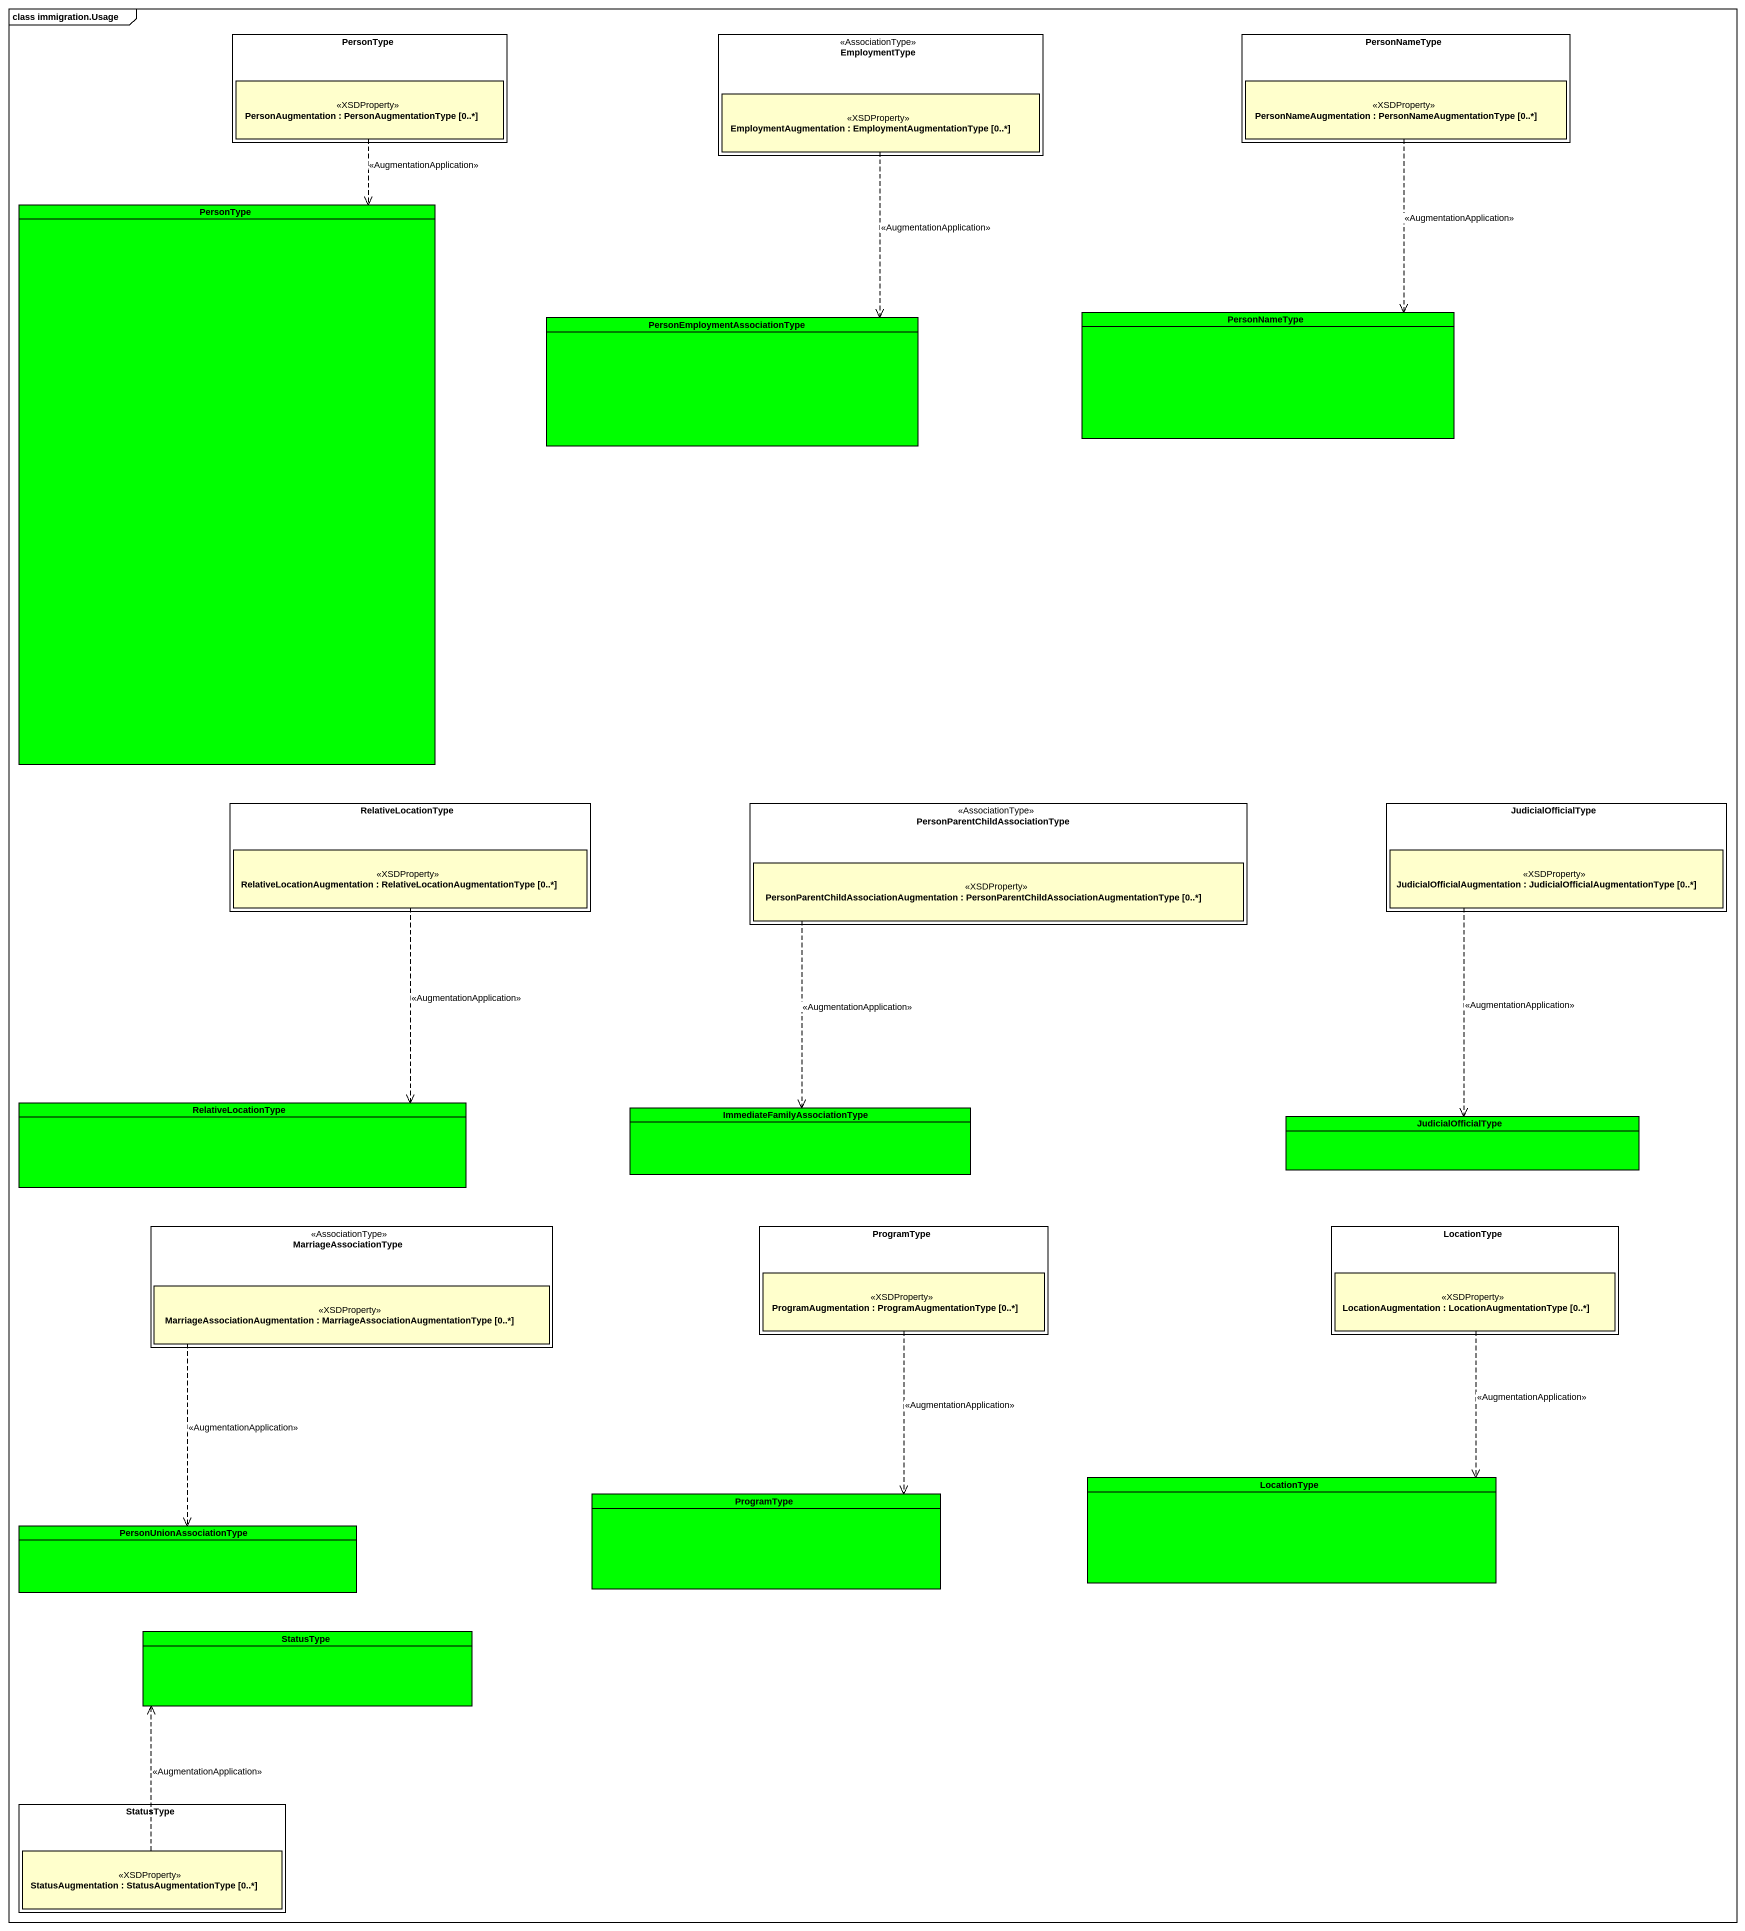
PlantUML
@startuml
mainframe class immigration.Usage
allowmixing
hide circle
hide empty members
rectangle PersonType {
  rectangle "PersonAugmentation : PersonAugmentationType [0..*]" as PersonAugmentation <<XSDProperty>>
}
rectangle EmploymentType <<AssociationType>> {
  rectangle "EmploymentAugmentation : EmploymentAugmentationType [0..*]" as EmploymentAugmentation <<XSDProperty>>
}
rectangle PersonNameType {
  rectangle "PersonNameAugmentation : PersonNameAugmentationType [0..*]" as PersonNameAugmentation <<XSDProperty>>
}
class "PersonType" as PersonType_2 #00FF00
class "PersonEmploymentAssociationType" as PersonEmploymentAssociationT #00FF00
class "PersonNameType" as PersonNameType_2 #00FF00
rectangle RelativeLocationType {
  rectangle "RelativeLocationAugmentation : RelativeLocationAugmentationType [0..*]" as RelativeLocationAugmentation <<XSDProperty>>
}
rectangle "PersonParentChildAssociationType" as PersonParentChildAssociation <<AssociationType>> {
  rectangle "PersonParentChildAssociationAugmentation : PersonParentChildAssociationAugmentationType [0..*]" as PersonParentChildAssociation_2 <<XSDProperty>>
}
rectangle JudicialOfficialType {
  rectangle "JudicialOfficialAugmentation : JudicialOfficialAugmentationType [0..*]" as JudicialOfficialAugmentation <<XSDProperty>>
}
class "RelativeLocationType" as RelativeLocationType_2 #00FF00
class "ImmediateFamilyAssociationType" as ImmediateFamilyAssociationTy #00FF00
class "JudicialOfficialType" as JudicialOfficialType_2 #00FF00
rectangle MarriageAssociationType <<AssociationType>> {
  rectangle "MarriageAssociationAugmentation : MarriageAssociationAugmentationType [0..*]" as MarriageAssociationAugmentat <<XSDProperty>>
}
rectangle ProgramType {
  rectangle "ProgramAugmentation : ProgramAugmentationType [0..*]" as ProgramAugmentation <<XSDProperty>>
}
rectangle LocationType {
  rectangle "LocationAugmentation : LocationAugmentationType [0..*]" as LocationAugmentation <<XSDProperty>>
}
class "LocationType" as LocationType_2 #00FF00
class PersonUnionAssociationType #00FF00
class "ProgramType" as ProgramType_2 #00FF00
class StatusType #00FF00
rectangle "StatusType" as StatusType_2 {
  rectangle "StatusAugmentation : StatusAugmentationType [0..*]" as StatusAugmentation <<XSDProperty>>
}
PersonAugmentation ..> PersonType_2 : <<AugmentationApplication>>
EmploymentAugmentation ..> PersonEmploymentAssociationT : <<AugmentationApplication>>
PersonNameAugmentation ..> PersonNameType_2 : <<AugmentationApplication>>
RelativeLocationAugmentation ..> RelativeLocationType_2 : <<AugmentationApplication>>
PersonParentChildAssociation_2 ..> ImmediateFamilyAssociationTy : <<AugmentationApplication>>
JudicialOfficialAugmentation ..> JudicialOfficialType_2 : <<AugmentationApplication>>
MarriageAssociationAugmentat ..> PersonUnionAssociationType : <<AugmentationApplication>>
ProgramAugmentation ..> ProgramType_2 : <<AugmentationApplication>>
LocationAugmentation ..> LocationType_2 : <<AugmentationApplication>>
StatusAugmentation .up.> StatusType : <<AugmentationApplication>>
@enduml
